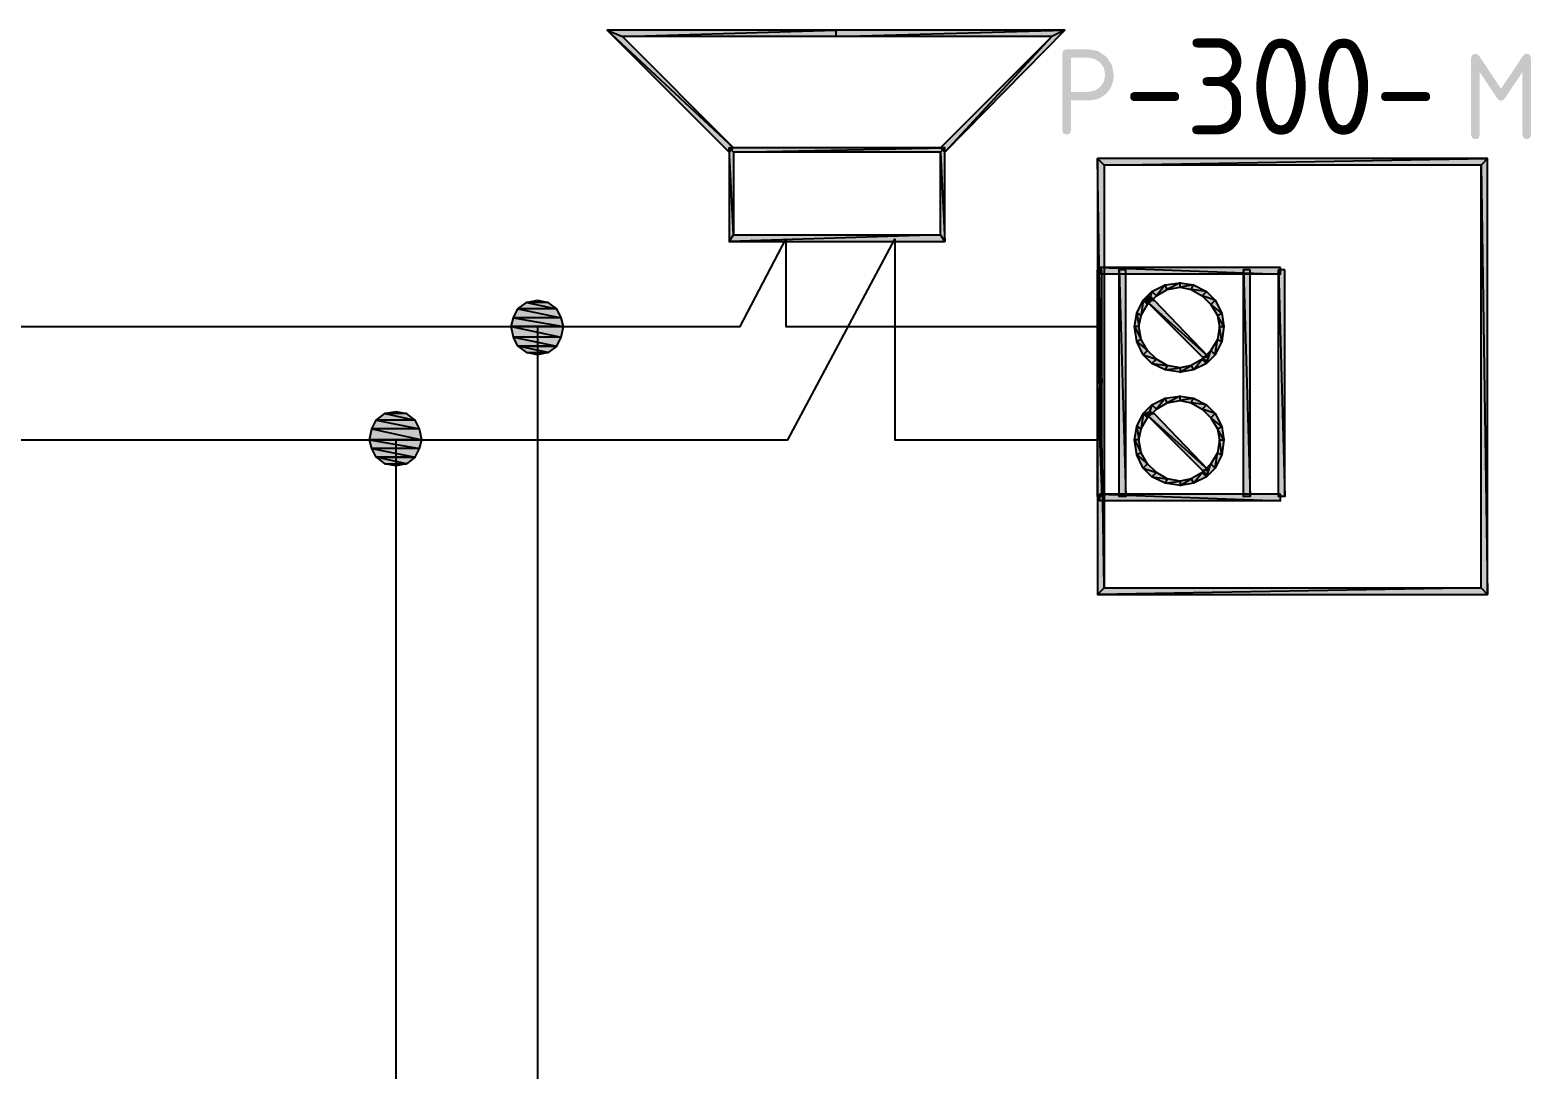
# Model space of a CAD drawing. Header units: millimetres. Extents: x 0 to 420, y 0 to 297.
# Drawn here: x 356.96 to 386.12, y 134.82 to 155.02 of the extents above; entities that cross this region are included whole.
import ezdxf

# ---------------------------------------------------------------- set-up
doc = ezdxf.new("R2010")
doc.units = ezdxf.units.MM
doc.layers.get('0').update_dxf_attribs({"linetype": 'CONTINUOUS'})
doc.styles.get("Standard").update_dxf_attribs({"font": 'STANDARD'})

msp = doc.modelspace()

# ---------------------------------------------------------------- hatches: boundary and pattern name
at = {"true_color": 0x000007}
h = msp.add_hatch(color=0, dxfattribs=at)
h.paths.add_polyline_path([(370.543667, 152.654), (370.628333, 152.738667), (368.173, 155.024667)], flags=0)
h.paths.add_polyline_path([(370.628333, 152.738667), (368.173, 155.024667), (368.469333, 154.897667)], flags=0)
h.paths.add_polyline_path([(368.173, 155.024667), (368.469333, 154.897667), (372.618, 155.024667)], flags=0)
h.paths.add_polyline_path([(368.469333, 154.897667), (372.618, 155.024667), (372.618, 154.897667)], flags=0)
h.paths.add_polyline_path([(372.618, 155.024667), (372.618, 154.897667), (377.063, 155.024667)], flags=0)
h.paths.add_polyline_path([(372.618, 154.897667), (377.063, 155.024667), (376.809, 154.897667)], flags=0)
h.paths.add_polyline_path([(377.063, 155.024667), (376.809, 154.897667), (374.734667, 152.654)], flags=0)
h.paths.add_polyline_path([(376.809, 154.897667), (374.734667, 152.654), (374.65, 152.738667)], flags=0)
h = msp.add_hatch(color=0, dxfattribs=at)
h.paths.add_polyline_path([(377.100481, 154.652375), (377.515546, 154.652375), (377.706956, 154.615995), (377.867773, 154.506854), (377.976913, 154.346037), (378.013294, 154.154628), (378.004621, 154.04901), (377.978636, 153.953779), (377.935391, 153.868986), (377.874939, 153.794684), (377.800413, 153.734318), (377.715706, 153.691263), (377.620768, 153.665467), (377.515546, 153.65688), (377.183163, 153.65688), (377.183163, 153.0759), (377.162493, 153.013406), (377.100481, 152.992666), (377.037987, 153.013406), (377.017248, 153.0759), (377.017248, 154.569693), (377.037987, 154.631705)], flags=0)
h.paths.add_polyline_path([(377.183163, 154.486459), (377.183163, 153.822796), (377.515546, 153.822796), (377.643979, 153.846774), (377.750915, 153.918708), (377.823124, 154.025712), (377.847378, 154.154628), (377.823124, 154.283061), (377.750915, 154.389997), (377.643979, 154.462206), (377.515546, 154.486459)], flags=0)
for points in [[(386.034166, 154.563392), (386.096454, 154.542722), (386.1174, 154.48071), (386.1174, 152.986917), (386.096454, 152.924423), (386.034166, 152.903683), (385.972154, 152.924423), (385.951484, 152.986917), (385.951484, 154.207858), (385.613038, 153.70074), (385.577002, 153.663051), (385.536419, 153.65058), (385.494664, 153.663051), (385.458697, 153.70074), (385.121354, 154.207858), (385.121354, 152.986917), (385.100683, 152.924423), (385.038671, 152.903683), (384.976177, 152.924423), (384.955438, 152.986917), (384.955438, 154.48071), (384.976177, 154.542722), (385.038671, 154.563392), (385.079186, 154.553057), (385.111432, 154.522051), (385.536419, 153.884295), (385.964162, 154.527012), (385.993376, 154.554297)], [(378.714, 149.86), (378.798667, 149.775333), (378.629333, 149.775333)], [(366.818333, 149.775333), (367.03, 149.733), (366.606667, 149.733)], [(378.629333, 149.775333), (378.798667, 149.775333), (379.857, 148.674667)], [(366.437333, 148.886333), (367.199333, 148.886333), (367.03, 148.759333)], [(364.066667, 147.616333), (364.278333, 147.574), (363.855, 147.574)], [(378.714, 147.616333), (378.798667, 147.574), (378.629333, 147.574)], [(378.629333, 147.574), (378.798667, 147.574), (379.857, 146.473333)], [(363.685667, 146.727333), (364.447667, 146.727333), (364.278333, 146.600333)]]:
    msp.add_hatch(color=0, dxfattribs=at).paths.add_polyline_path(points, flags=0)
h = msp.add_hatch(color=0, dxfattribs=at)
h.paths.add_polyline_path([(370.543667, 152.738667), (370.628333, 152.654), (374.734667, 152.738667)], flags=0)
h.paths.add_polyline_path([(370.628333, 152.654), (374.734667, 152.738667), (374.65, 152.654)], flags=0)
h.paths.add_polyline_path([(374.734667, 152.738667), (374.65, 152.654), (374.734667, 150.918333)], flags=0)
h.paths.add_polyline_path([(374.65, 152.654), (374.734667, 150.918333), (374.65, 151.045333)], flags=0)
h.paths.add_polyline_path([(374.734667, 150.918333), (374.65, 151.045333), (370.543667, 150.918333)], flags=0)
h.paths.add_polyline_path([(374.65, 151.045333), (370.543667, 150.918333), (370.628333, 151.045333)], flags=0)
h.paths.add_polyline_path([(370.543667, 150.918333), (370.628333, 151.045333), (370.543667, 152.738667)], flags=0)
h.paths.add_polyline_path([(370.628333, 151.045333), (370.543667, 152.738667), (370.628333, 152.654)], flags=0)
h = msp.add_hatch(color=0, dxfattribs=at)
h.paths.add_polyline_path([(377.698, 144.060333), (377.825, 144.187333), (377.698, 152.527)], flags=0)
h.paths.add_polyline_path([(377.825, 144.187333), (377.698, 152.527), (377.825, 152.4)], flags=0)
h.paths.add_polyline_path([(377.698, 152.527), (377.825, 152.4), (385.275667, 152.527)], flags=0)
h.paths.add_polyline_path([(377.825, 152.4), (385.275667, 152.527), (385.148667, 152.4)], flags=0)
h.paths.add_polyline_path([(385.275667, 152.527), (385.148667, 152.4), (385.275667, 144.060333)], flags=0)
h.paths.add_polyline_path([(385.148667, 152.4), (385.275667, 144.060333), (385.148667, 144.187333)], flags=0)
h.paths.add_polyline_path([(385.275667, 144.060333), (385.148667, 144.187333), (377.698, 144.060333)], flags=0)
h.paths.add_polyline_path([(385.148667, 144.187333), (377.698, 144.060333), (377.825, 144.187333)], flags=0)
h = msp.add_hatch(color=0, dxfattribs=at)
h.paths.add_polyline_path([(377.782667, 150.368), (377.698, 150.368), (377.782667, 145.965333)], flags=0)
h.paths.add_polyline_path([(377.698, 150.368), (377.782667, 145.965333), (377.698, 145.965333)], flags=0)
h = msp.add_hatch(color=0, dxfattribs=at)
h.paths.add_polyline_path([(377.782667, 150.368), (377.698, 150.368), (377.782667, 148.166667)], flags=0)
h.paths.add_polyline_path([(377.698, 150.368), (377.782667, 148.166667), (377.698, 148.166667)], flags=0)
h.paths.add_polyline_path([(377.782667, 148.166667), (377.698, 148.166667), (377.782667, 145.965333)], flags=0)
h.paths.add_polyline_path([(377.698, 148.166667), (377.782667, 145.965333), (377.698, 145.965333)], flags=0)
h = msp.add_hatch(color=0, dxfattribs=at)
h.paths.add_polyline_path([(381.254, 150.410333), (377.740333, 150.410333), (381.254, 150.283333)], flags=0)
h.paths.add_polyline_path([(377.740333, 150.410333), (381.254, 150.283333), (377.740333, 150.283333)], flags=0)
h = msp.add_hatch(color=0, dxfattribs=at)
h.paths.add_polyline_path([(378.248333, 150.368), (378.121333, 150.368), (378.248333, 145.965333)], flags=0)
h.paths.add_polyline_path([(378.121333, 150.368), (378.248333, 145.965333), (378.121333, 145.965333)], flags=0)
h = msp.add_hatch(color=0, dxfattribs=at)
h.paths.add_polyline_path([(380.661333, 150.368), (380.534333, 150.368), (380.661333, 145.965333)], flags=0)
h.paths.add_polyline_path([(380.534333, 150.368), (380.661333, 145.965333), (380.534333, 145.965333)], flags=0)
h = msp.add_hatch(color=0, dxfattribs=at)
h.paths.add_polyline_path([(381.338667, 150.368), (381.211667, 150.368), (381.338667, 145.965333)], flags=0)
h.paths.add_polyline_path([(381.211667, 150.368), (381.338667, 145.965333), (381.211667, 145.965333)], flags=0)
h = msp.add_hatch(color=0, dxfattribs=at)
h.paths.add_polyline_path([(379.052667, 148.505333), (379.010333, 148.420667), (379.306667, 148.463)], flags=0)
h.paths.add_polyline_path([(379.010333, 148.420667), (379.306667, 148.463), (379.306667, 148.378333)], flags=0)
h.paths.add_polyline_path([(379.306667, 148.463), (379.306667, 148.378333), (379.518333, 148.505333)], flags=0)
h.paths.add_polyline_path([(379.306667, 148.378333), (379.518333, 148.505333), (379.560667, 148.420667)], flags=0)
h.paths.add_polyline_path([(379.518333, 148.505333), (379.560667, 148.420667), (379.73, 148.632333)], flags=0)
h.paths.add_polyline_path([(379.560667, 148.420667), (379.73, 148.632333), (379.814667, 148.547667)], flags=0)
h.paths.add_polyline_path([(379.73, 148.632333), (379.814667, 148.547667), (379.899333, 148.801667)], flags=0)
h.paths.add_polyline_path([(379.814667, 148.547667), (379.899333, 148.801667), (379.984, 148.717)], flags=0)
h.paths.add_polyline_path([(379.899333, 148.801667), (379.984, 148.717), (380.026333, 149.013333)], flags=0)
h.paths.add_polyline_path([(379.984, 148.717), (380.026333, 149.013333), (380.111, 148.971)], flags=0)
h.paths.add_polyline_path([(380.026333, 149.013333), (380.111, 148.971), (380.068667, 149.267333)], flags=0)
h.paths.add_polyline_path([(380.111, 148.971), (380.068667, 149.267333), (380.153333, 149.267333)], flags=0)
h.paths.add_polyline_path([(380.068667, 149.267333), (380.153333, 149.267333), (380.026333, 149.479)], flags=0)
h.paths.add_polyline_path([(380.153333, 149.267333), (380.026333, 149.479), (380.111, 149.521333)], flags=0)
h.paths.add_polyline_path([(380.026333, 149.479), (380.111, 149.521333), (379.899333, 149.690667)], flags=0)
h.paths.add_polyline_path([(380.111, 149.521333), (379.899333, 149.690667), (379.984, 149.775333)], flags=0)
h.paths.add_polyline_path([(379.899333, 149.690667), (379.984, 149.775333), (379.73, 149.86)], flags=0)
h.paths.add_polyline_path([(379.984, 149.775333), (379.73, 149.86), (379.814667, 149.944667)], flags=0)
h.paths.add_polyline_path([(379.73, 149.86), (379.814667, 149.944667), (379.518333, 149.987)], flags=0)
h.paths.add_polyline_path([(379.814667, 149.944667), (379.518333, 149.987), (379.560667, 150.071667)], flags=0)
h.paths.add_polyline_path([(379.518333, 149.987), (379.560667, 150.071667), (379.306667, 150.029333)], flags=0)
h.paths.add_polyline_path([(379.560667, 150.071667), (379.306667, 150.029333), (379.306667, 150.114)], flags=0)
h.paths.add_polyline_path([(379.306667, 150.029333), (379.306667, 150.114), (379.052667, 149.987)], flags=0)
h.paths.add_polyline_path([(379.306667, 150.114), (379.052667, 149.987), (379.010333, 150.071667)], flags=0)
h.paths.add_polyline_path([(379.052667, 149.987), (379.010333, 150.071667), (378.841, 149.86)], flags=0)
h.paths.add_polyline_path([(379.010333, 150.071667), (378.841, 149.86), (378.756333, 149.944667)], flags=0)
h.paths.add_polyline_path([(378.841, 149.86), (378.756333, 149.944667), (378.671667, 149.690667)], flags=0)
h.paths.add_polyline_path([(378.756333, 149.944667), (378.671667, 149.690667), (378.587, 149.775333)], flags=0)
h.paths.add_polyline_path([(378.671667, 149.690667), (378.587, 149.775333), (378.544667, 149.479)], flags=0)
h.paths.add_polyline_path([(378.587, 149.775333), (378.544667, 149.479), (378.46, 149.521333)], flags=0)
h.paths.add_polyline_path([(378.544667, 149.479), (378.46, 149.521333), (378.502333, 149.267333)], flags=0)
h.paths.add_polyline_path([(378.46, 149.521333), (378.502333, 149.267333), (378.417667, 149.267333)], flags=0)
h.paths.add_polyline_path([(378.502333, 149.267333), (378.417667, 149.267333), (378.544667, 149.013333)], flags=0)
h.paths.add_polyline_path([(378.417667, 149.267333), (378.544667, 149.013333), (378.46, 148.971)], flags=0)
h.paths.add_polyline_path([(378.544667, 149.013333), (378.46, 148.971), (378.671667, 148.801667)], flags=0)
h.paths.add_polyline_path([(378.46, 148.971), (378.671667, 148.801667), (378.587, 148.717)], flags=0)
h.paths.add_polyline_path([(378.671667, 148.801667), (378.587, 148.717), (378.841, 148.632333)], flags=0)
h.paths.add_polyline_path([(378.587, 148.717), (378.841, 148.632333), (378.756333, 148.547667)], flags=0)
h.paths.add_polyline_path([(378.841, 148.632333), (378.756333, 148.547667), (379.052667, 148.505333)], flags=0)
h.paths.add_polyline_path([(378.756333, 148.547667), (379.052667, 148.505333), (379.010333, 148.420667)], flags=0)
h = msp.add_hatch(color=0, dxfattribs=at)
h.paths.add_polyline_path([(367.199333, 149.606), (366.437333, 149.606), (367.284, 149.436667)], flags=0)
h.paths.add_polyline_path([(366.437333, 149.606), (367.284, 149.436667), (366.352667, 149.436667)], flags=0)
h = msp.add_hatch(color=0, dxfattribs=at)
h.paths.add_polyline_path([(367.03, 149.733), (366.606667, 149.733), (367.199333, 149.606)], flags=0)
h.paths.add_polyline_path([(366.606667, 149.733), (367.199333, 149.606), (366.437333, 149.606)], flags=0)
h = msp.add_hatch(color=0, dxfattribs=at)
h.paths.add_polyline_path([(378.629333, 149.775333), (379.73, 148.674667), (379.857, 148.674667)], flags=0)
h.paths.add_polyline_path([(379.73, 148.674667), (379.857, 148.674667), (379.814667, 148.59)], flags=0)
h = msp.add_hatch(color=0, dxfattribs=at)
h.paths.add_polyline_path([(367.284, 149.436667), (366.352667, 149.436667), (367.326333, 149.267333)], flags=0)
h.paths.add_polyline_path([(366.352667, 149.436667), (367.326333, 149.267333), (366.310333, 149.267333)], flags=0)
h = msp.add_hatch(color=0, dxfattribs=at)
h.paths.add_polyline_path([(367.326333, 149.267333), (366.310333, 149.267333), (367.284, 149.055667)], flags=0)
h.paths.add_polyline_path([(366.310333, 149.267333), (367.284, 149.055667), (366.352667, 149.055667)], flags=0)
h = msp.add_hatch(color=0, dxfattribs=at)
h.paths.add_polyline_path([(367.284, 149.055667), (366.352667, 149.055667), (367.199333, 148.886333)], flags=0)
h.paths.add_polyline_path([(366.352667, 149.055667), (367.199333, 148.886333), (366.437333, 148.886333)], flags=0)
h = msp.add_hatch(color=0, dxfattribs=at)
h.paths.add_polyline_path([(366.437333, 148.886333), (366.606667, 148.759333), (367.03, 148.759333)], flags=0)
h.paths.add_polyline_path([(366.606667, 148.759333), (367.03, 148.759333), (366.818333, 148.717)], flags=0)
h = msp.add_hatch(color=0, dxfattribs=at)
h.paths.add_polyline_path([(379.052667, 146.304), (379.010333, 146.219333), (379.306667, 146.261667)], flags=0)
h.paths.add_polyline_path([(379.010333, 146.219333), (379.306667, 146.261667), (379.306667, 146.177)], flags=0)
h.paths.add_polyline_path([(379.306667, 146.261667), (379.306667, 146.177), (379.518333, 146.304)], flags=0)
h.paths.add_polyline_path([(379.306667, 146.177), (379.518333, 146.304), (379.560667, 146.219333)], flags=0)
h.paths.add_polyline_path([(379.518333, 146.304), (379.560667, 146.219333), (379.73, 146.431)], flags=0)
h.paths.add_polyline_path([(379.560667, 146.219333), (379.73, 146.431), (379.814667, 146.346333)], flags=0)
h.paths.add_polyline_path([(379.73, 146.431), (379.814667, 146.346333), (379.899333, 146.600333)], flags=0)
h.paths.add_polyline_path([(379.814667, 146.346333), (379.899333, 146.600333), (379.984, 146.515667)], flags=0)
h.paths.add_polyline_path([(379.899333, 146.600333), (379.984, 146.515667), (380.026333, 146.812)], flags=0)
h.paths.add_polyline_path([(379.984, 146.515667), (380.026333, 146.812), (380.111, 146.769667)], flags=0)
h.paths.add_polyline_path([(380.026333, 146.812), (380.111, 146.769667), (380.068667, 147.066)], flags=0)
h.paths.add_polyline_path([(380.111, 146.769667), (380.068667, 147.066), (380.153333, 147.066)], flags=0)
h.paths.add_polyline_path([(380.068667, 147.066), (380.153333, 147.066), (380.026333, 147.277667)], flags=0)
h.paths.add_polyline_path([(380.153333, 147.066), (380.026333, 147.277667), (380.111, 147.32)], flags=0)
h.paths.add_polyline_path([(380.026333, 147.277667), (380.111, 147.32), (379.899333, 147.489333)], flags=0)
h.paths.add_polyline_path([(380.111, 147.32), (379.899333, 147.489333), (379.984, 147.574)], flags=0)
h.paths.add_polyline_path([(379.899333, 147.489333), (379.984, 147.574), (379.73, 147.658667)], flags=0)
h.paths.add_polyline_path([(379.984, 147.574), (379.73, 147.658667), (379.814667, 147.743333)], flags=0)
h.paths.add_polyline_path([(379.73, 147.658667), (379.814667, 147.743333), (379.518333, 147.785667)], flags=0)
h.paths.add_polyline_path([(379.814667, 147.743333), (379.518333, 147.785667), (379.560667, 147.870333)], flags=0)
h.paths.add_polyline_path([(379.518333, 147.785667), (379.560667, 147.870333), (379.306667, 147.828)], flags=0)
h.paths.add_polyline_path([(379.560667, 147.870333), (379.306667, 147.828), (379.306667, 147.912667)], flags=0)
h.paths.add_polyline_path([(379.306667, 147.828), (379.306667, 147.912667), (379.052667, 147.785667)], flags=0)
h.paths.add_polyline_path([(379.306667, 147.912667), (379.052667, 147.785667), (379.010333, 147.870333)], flags=0)
h.paths.add_polyline_path([(379.052667, 147.785667), (379.010333, 147.870333), (378.841, 147.658667)], flags=0)
h.paths.add_polyline_path([(379.010333, 147.870333), (378.841, 147.658667), (378.756333, 147.743333)], flags=0)
h.paths.add_polyline_path([(378.841, 147.658667), (378.756333, 147.743333), (378.671667, 147.489333)], flags=0)
h.paths.add_polyline_path([(378.756333, 147.743333), (378.671667, 147.489333), (378.587, 147.574)], flags=0)
h.paths.add_polyline_path([(378.671667, 147.489333), (378.587, 147.574), (378.544667, 147.277667)], flags=0)
h.paths.add_polyline_path([(378.587, 147.574), (378.544667, 147.277667), (378.46, 147.32)], flags=0)
h.paths.add_polyline_path([(378.544667, 147.277667), (378.46, 147.32), (378.502333, 147.066)], flags=0)
h.paths.add_polyline_path([(378.46, 147.32), (378.502333, 147.066), (378.417667, 147.066)], flags=0)
h.paths.add_polyline_path([(378.502333, 147.066), (378.417667, 147.066), (378.544667, 146.812)], flags=0)
h.paths.add_polyline_path([(378.417667, 147.066), (378.544667, 146.812), (378.46, 146.769667)], flags=0)
h.paths.add_polyline_path([(378.544667, 146.812), (378.46, 146.769667), (378.671667, 146.600333)], flags=0)
h.paths.add_polyline_path([(378.46, 146.769667), (378.671667, 146.600333), (378.587, 146.515667)], flags=0)
h.paths.add_polyline_path([(378.671667, 146.600333), (378.587, 146.515667), (378.841, 146.431)], flags=0)
h.paths.add_polyline_path([(378.587, 146.515667), (378.841, 146.431), (378.756333, 146.346333)], flags=0)
h.paths.add_polyline_path([(378.841, 146.431), (378.756333, 146.346333), (379.052667, 146.304)], flags=0)
h.paths.add_polyline_path([(378.756333, 146.346333), (379.052667, 146.304), (379.010333, 146.219333)], flags=0)
h = msp.add_hatch(color=0, dxfattribs=at)
h.paths.add_polyline_path([(364.278333, 147.574), (363.855, 147.574), (364.447667, 147.447)], flags=0)
h.paths.add_polyline_path([(363.855, 147.574), (364.447667, 147.447), (363.685667, 147.447)], flags=0)
h = msp.add_hatch(color=0, dxfattribs=at)
h.paths.add_polyline_path([(378.629333, 147.574), (379.73, 146.473333), (379.857, 146.473333)], flags=0)
h.paths.add_polyline_path([(379.73, 146.473333), (379.857, 146.473333), (379.814667, 146.388667)], flags=0)
h = msp.add_hatch(color=0, dxfattribs=at)
h.paths.add_polyline_path([(364.532333, 147.277667), (363.601, 147.277667), (364.574667, 147.066)], flags=0)
h.paths.add_polyline_path([(363.601, 147.277667), (364.574667, 147.066), (363.558667, 147.066)], flags=0)
h = msp.add_hatch(color=0, dxfattribs=at)
h.paths.add_polyline_path([(364.447667, 147.447), (363.685667, 147.447), (364.532333, 147.277667)], flags=0)
h.paths.add_polyline_path([(363.685667, 147.447), (364.532333, 147.277667), (363.601, 147.277667)], flags=0)
h = msp.add_hatch(color=0, dxfattribs=at)
h.paths.add_polyline_path([(364.574667, 147.066), (363.558667, 147.066), (364.532333, 146.896667)], flags=0)
h.paths.add_polyline_path([(363.558667, 147.066), (364.532333, 146.896667), (363.601, 146.896667)], flags=0)
h = msp.add_hatch(color=0, dxfattribs=at)
h.paths.add_polyline_path([(364.532333, 146.896667), (363.601, 146.896667), (364.447667, 146.727333)], flags=0)
h.paths.add_polyline_path([(363.601, 146.896667), (364.447667, 146.727333), (363.685667, 146.727333)], flags=0)
h = msp.add_hatch(color=0, dxfattribs=at)
h.paths.add_polyline_path([(363.685667, 146.727333), (363.855, 146.600333), (364.278333, 146.600333)], flags=0)
h.paths.add_polyline_path([(363.855, 146.600333), (364.278333, 146.600333), (364.066667, 146.558)], flags=0)
h = msp.add_hatch(color=0, dxfattribs=at)
h.paths.add_polyline_path([(381.254, 146.007667), (377.740333, 146.007667), (381.254, 145.880667)], flags=0)
h.paths.add_polyline_path([(377.740333, 146.007667), (381.254, 145.880667), (377.740333, 145.880667)], flags=0)

# ---------------------------------------------------------------- linework, layer by layer
at = {"color": 0, "true_color": 0x000007}
for points in [[(370.543667, 152.654), (370.628333, 152.738667), (368.173, 155.024667)], [(370.628333, 152.738667), (368.173, 155.024667), (368.469333, 154.897667)], [(368.173, 155.024667), (368.469333, 154.897667), (372.618, 155.024667)], [(368.469333, 154.897667), (372.618, 155.024667), (372.618, 154.897667)], [(372.618, 155.024667), (372.618, 154.897667), (377.063, 155.024667)], [(372.618, 154.897667), (377.063, 155.024667), (376.809, 154.897667)], [(376.809, 154.897667), (374.734667, 152.654), (374.65, 152.738667)], [(377.063, 155.024667), (376.809, 154.897667), (374.734667, 152.654)], [(370.543667, 152.738667), (370.628333, 152.654), (374.734667, 152.738667)], [(370.543667, 150.918333), (370.628333, 151.045333), (370.543667, 152.738667)], [(370.628333, 151.045333), (370.543667, 152.738667), (370.628333, 152.654)], [(370.628333, 152.654), (374.734667, 152.738667), (374.65, 152.654)], [(374.734667, 152.738667), (374.65, 152.654), (374.734667, 150.918333)], [(374.65, 152.654), (374.734667, 150.918333), (374.65, 151.045333)], [(377.698, 144.060333), (377.825, 144.187333), (377.698, 152.527)], [(377.825, 144.187333), (377.698, 152.527), (377.825, 152.4)], [(377.698, 152.527), (377.825, 152.4), (385.275667, 152.527)], [(377.825, 152.4), (385.275667, 152.527), (385.148667, 152.4)], [(385.275667, 152.527), (385.148667, 152.4), (385.275667, 144.060333)], [(385.148667, 152.4), (385.275667, 144.060333), (385.148667, 144.187333)], [(374.734667, 150.918333), (374.65, 151.045333), (370.543667, 150.918333)], [(374.65, 151.045333), (370.543667, 150.918333), (370.628333, 151.045333)], [(377.782667, 150.368), (377.698, 150.368), (377.782667, 145.965333)], [(377.698, 150.368), (377.782667, 145.965333), (377.698, 145.965333)], [(377.782667, 150.368), (377.698, 150.368), (377.782667, 148.166667)], [(377.698, 150.368), (377.782667, 148.166667), (377.698, 148.166667)], [(381.254, 150.410333), (377.740333, 150.410333), (381.254, 150.283333)], [(377.740333, 150.410333), (381.254, 150.283333), (377.740333, 150.283333)], [(378.248333, 150.368), (378.121333, 150.368), (378.248333, 145.965333)], [(378.121333, 150.368), (378.248333, 145.965333), (378.121333, 145.965333)], [(380.661333, 150.368), (380.534333, 150.368), (380.661333, 145.965333)], [(380.534333, 150.368), (380.661333, 145.965333), (380.534333, 145.965333)], [(381.338667, 150.368), (381.211667, 150.368), (381.338667, 145.965333)], [(381.211667, 150.368), (381.338667, 145.965333), (381.211667, 145.965333)], [(378.756333, 149.944667), (378.671667, 149.690667), (378.587, 149.775333)], [(378.714, 149.86), (378.798667, 149.775333), (378.629333, 149.775333)], [(378.841, 149.86), (378.756333, 149.944667), (378.671667, 149.690667)], [(379.010333, 150.071667), (378.841, 149.86), (378.756333, 149.944667)], [(379.052667, 149.987), (379.010333, 150.071667), (378.841, 149.86)], [(379.306667, 150.114), (379.052667, 149.987), (379.010333, 150.071667)], [(379.306667, 150.029333), (379.306667, 150.114), (379.052667, 149.987)], [(379.560667, 150.071667), (379.306667, 150.029333), (379.306667, 150.114)], [(379.518333, 149.987), (379.560667, 150.071667), (379.306667, 150.029333)], [(379.814667, 149.944667), (379.518333, 149.987), (379.560667, 150.071667)], [(379.73, 149.86), (379.814667, 149.944667), (379.518333, 149.987)], [(379.984, 149.775333), (379.73, 149.86), (379.814667, 149.944667)], [(379.899333, 149.690667), (379.984, 149.775333), (379.73, 149.86)], [(366.437333, 149.606), (367.284, 149.436667), (366.352667, 149.436667)], [(366.606667, 149.733), (367.199333, 149.606), (366.437333, 149.606)], [(367.199333, 149.606), (366.437333, 149.606), (367.284, 149.436667)], [(366.818333, 149.775333), (367.03, 149.733), (366.606667, 149.733)], [(367.03, 149.733), (366.606667, 149.733), (367.199333, 149.606)], [(378.587, 149.775333), (378.544667, 149.479), (378.46, 149.521333)], [(378.671667, 149.690667), (378.587, 149.775333), (378.544667, 149.479)], [(378.629333, 149.775333), (379.73, 148.674667), (379.857, 148.674667)], [(378.629333, 149.775333), (378.798667, 149.775333), (379.857, 148.674667)], [(380.111, 149.521333), (379.899333, 149.690667), (379.984, 149.775333)], [(380.026333, 149.479), (380.111, 149.521333), (379.899333, 149.690667)], [(366.352667, 149.436667), (367.326333, 149.267333), (366.310333, 149.267333)], [(367.326333, 149.267333), (366.310333, 149.267333), (367.284, 149.055667)], [(366.310333, 149.267333), (367.284, 149.055667), (366.352667, 149.055667)], [(367.284, 149.436667), (366.352667, 149.436667), (367.326333, 149.267333)], [(378.46, 149.521333), (378.502333, 149.267333), (378.417667, 149.267333)], [(378.502333, 149.267333), (378.417667, 149.267333), (378.544667, 149.013333)], [(378.417667, 149.267333), (378.544667, 149.013333), (378.46, 148.971)], [(378.544667, 149.479), (378.46, 149.521333), (378.502333, 149.267333)], [(380.153333, 149.267333), (380.026333, 149.479), (380.111, 149.521333)], [(380.068667, 149.267333), (380.153333, 149.267333), (380.026333, 149.479)], [(380.026333, 149.013333), (380.111, 148.971), (380.068667, 149.267333)], [(380.111, 148.971), (380.068667, 149.267333), (380.153333, 149.267333)], [(367.284, 149.055667), (366.352667, 149.055667), (367.199333, 148.886333)], [(366.352667, 149.055667), (367.199333, 148.886333), (366.437333, 148.886333)], [(378.544667, 149.013333), (378.46, 148.971), (378.671667, 148.801667)], [(378.46, 148.971), (378.671667, 148.801667), (378.587, 148.717)], [(379.899333, 148.801667), (379.984, 148.717), (380.026333, 149.013333)], [(379.984, 148.717), (380.026333, 149.013333), (380.111, 148.971)], [(366.437333, 148.886333), (366.606667, 148.759333), (367.03, 148.759333)], [(366.437333, 148.886333), (367.199333, 148.886333), (367.03, 148.759333)], [(366.606667, 148.759333), (367.03, 148.759333), (366.818333, 148.717)], [(378.671667, 148.801667), (378.587, 148.717), (378.841, 148.632333)], [(378.587, 148.717), (378.841, 148.632333), (378.756333, 148.547667)], [(379.73, 148.632333), (379.814667, 148.547667), (379.899333, 148.801667)], [(379.814667, 148.547667), (379.899333, 148.801667), (379.984, 148.717)], [(378.841, 148.632333), (378.756333, 148.547667), (379.052667, 148.505333)], [(378.756333, 148.547667), (379.052667, 148.505333), (379.010333, 148.420667)], [(379.052667, 148.505333), (379.010333, 148.420667), (379.306667, 148.463)], [(379.010333, 148.420667), (379.306667, 148.463), (379.306667, 148.378333)], [(379.306667, 148.463), (379.306667, 148.378333), (379.518333, 148.505333)], [(379.306667, 148.378333), (379.518333, 148.505333), (379.560667, 148.420667)], [(379.518333, 148.505333), (379.560667, 148.420667), (379.73, 148.632333)], [(379.560667, 148.420667), (379.73, 148.632333), (379.814667, 148.547667)], [(379.73, 148.674667), (379.857, 148.674667), (379.814667, 148.59)], [(377.782667, 148.166667), (377.698, 148.166667), (377.782667, 145.965333)], [(377.698, 148.166667), (377.782667, 145.965333), (377.698, 145.965333)], [(379.010333, 147.870333), (378.841, 147.658667), (378.756333, 147.743333)], [(379.052667, 147.785667), (379.010333, 147.870333), (378.841, 147.658667)], [(379.306667, 147.912667), (379.052667, 147.785667), (379.010333, 147.870333)], [(379.306667, 147.828), (379.306667, 147.912667), (379.052667, 147.785667)], [(379.560667, 147.870333), (379.306667, 147.828), (379.306667, 147.912667)], [(379.518333, 147.785667), (379.560667, 147.870333), (379.306667, 147.828)], [(379.814667, 147.743333), (379.518333, 147.785667), (379.560667, 147.870333)], [(363.855, 147.574), (364.447667, 147.447), (363.685667, 147.447)], [(364.066667, 147.616333), (364.278333, 147.574), (363.855, 147.574)], [(364.278333, 147.574), (363.855, 147.574), (364.447667, 147.447)], [(378.587, 147.574), (378.544667, 147.277667), (378.46, 147.32)], [(378.671667, 147.489333), (378.587, 147.574), (378.544667, 147.277667)], [(378.756333, 147.743333), (378.671667, 147.489333), (378.587, 147.574)], [(378.714, 147.616333), (378.798667, 147.574), (378.629333, 147.574)], [(378.629333, 147.574), (379.73, 146.473333), (379.857, 146.473333)], [(378.629333, 147.574), (378.798667, 147.574), (379.857, 146.473333)], [(378.841, 147.658667), (378.756333, 147.743333), (378.671667, 147.489333)], [(379.73, 147.658667), (379.814667, 147.743333), (379.518333, 147.785667)], [(379.984, 147.574), (379.73, 147.658667), (379.814667, 147.743333)], [(379.899333, 147.489333), (379.984, 147.574), (379.73, 147.658667)], [(380.111, 147.32), (379.899333, 147.489333), (379.984, 147.574)], [(363.601, 147.277667), (364.574667, 147.066), (363.558667, 147.066)], [(363.685667, 147.447), (364.532333, 147.277667), (363.601, 147.277667)], [(364.532333, 147.277667), (363.601, 147.277667), (364.574667, 147.066)], [(364.447667, 147.447), (363.685667, 147.447), (364.532333, 147.277667)], [(378.46, 147.32), (378.502333, 147.066), (378.417667, 147.066)], [(378.544667, 147.277667), (378.46, 147.32), (378.502333, 147.066)], [(380.026333, 147.277667), (380.111, 147.32), (379.899333, 147.489333)], [(380.153333, 147.066), (380.026333, 147.277667), (380.111, 147.32)], [(380.068667, 147.066), (380.153333, 147.066), (380.026333, 147.277667)], [(364.574667, 147.066), (363.558667, 147.066), (364.532333, 146.896667)], [(363.558667, 147.066), (364.532333, 146.896667), (363.601, 146.896667)], [(378.502333, 147.066), (378.417667, 147.066), (378.544667, 146.812)], [(378.417667, 147.066), (378.544667, 146.812), (378.46, 146.769667)], [(380.026333, 146.812), (380.111, 146.769667), (380.068667, 147.066)], [(380.111, 146.769667), (380.068667, 147.066), (380.153333, 147.066)], [(364.532333, 146.896667), (363.601, 146.896667), (364.447667, 146.727333)], [(363.601, 146.896667), (364.447667, 146.727333), (363.685667, 146.727333)], [(363.685667, 146.727333), (363.855, 146.600333), (364.278333, 146.600333)], [(363.685667, 146.727333), (364.447667, 146.727333), (364.278333, 146.600333)], [(378.544667, 146.812), (378.46, 146.769667), (378.671667, 146.600333)], [(378.46, 146.769667), (378.671667, 146.600333), (378.587, 146.515667)], [(379.899333, 146.600333), (379.984, 146.515667), (380.026333, 146.812)], [(379.984, 146.515667), (380.026333, 146.812), (380.111, 146.769667)], [(363.855, 146.600333), (364.278333, 146.600333), (364.066667, 146.558)], [(378.671667, 146.600333), (378.587, 146.515667), (378.841, 146.431)], [(378.587, 146.515667), (378.841, 146.431), (378.756333, 146.346333)], [(378.841, 146.431), (378.756333, 146.346333), (379.052667, 146.304)], [(379.518333, 146.304), (379.560667, 146.219333), (379.73, 146.431)], [(379.560667, 146.219333), (379.73, 146.431), (379.814667, 146.346333)], [(379.73, 146.431), (379.814667, 146.346333), (379.899333, 146.600333)], [(379.73, 146.473333), (379.857, 146.473333), (379.814667, 146.388667)], [(379.814667, 146.346333), (379.899333, 146.600333), (379.984, 146.515667)], [(378.756333, 146.346333), (379.052667, 146.304), (379.010333, 146.219333)], [(379.052667, 146.304), (379.010333, 146.219333), (379.306667, 146.261667)], [(379.010333, 146.219333), (379.306667, 146.261667), (379.306667, 146.177)], [(379.306667, 146.261667), (379.306667, 146.177), (379.518333, 146.304)], [(379.306667, 146.177), (379.518333, 146.304), (379.560667, 146.219333)], [(381.254, 146.007667), (377.740333, 146.007667), (381.254, 145.880667)], [(377.740333, 146.007667), (381.254, 145.880667), (377.740333, 145.880667)], [(385.275667, 144.060333), (385.148667, 144.187333), (377.698, 144.060333)], [(385.148667, 144.187333), (377.698, 144.060333), (377.825, 144.187333)]]:
    msp.add_lwpolyline(points, close=True, dxfattribs=at)
for points in [[(346.71, 147.066), (350.731667, 147.066), (350.731667, 149.267333), (350.731667, 150.960667), (352.806, 147.066), (364.066667, 147.066), (364.066667, 126.449667)], [(346.71, 149.267333), (352.848333, 149.267333), (352.848333, 150.960667), (353.737333, 149.267333), (366.818333, 149.267333), (366.818333, 128.608667)], [(364.066667, 147.066), (371.686667, 147.066), (373.761, 150.960667), (373.761, 149.267333), (373.761, 147.066), (377.740333, 147.066)], [(366.818333, 149.267333), (370.755333, 149.267333), (371.644333, 150.960667), (371.644333, 149.267333), (377.740333, 149.267333)]]:
    msp.add_lwpolyline(points, dxfattribs=at)

# ---------------------------------------------------------------- texts
at = {"color": 0, "true_color": 0x000007, "insert": (378.205993, 154.856768), "char_height": 1.8641, "width": 6.62791109, "attachment_point": 1}
msp.add_mtext('-300-', dxfattribs=at)

doc.saveas('drawing.dxf')
